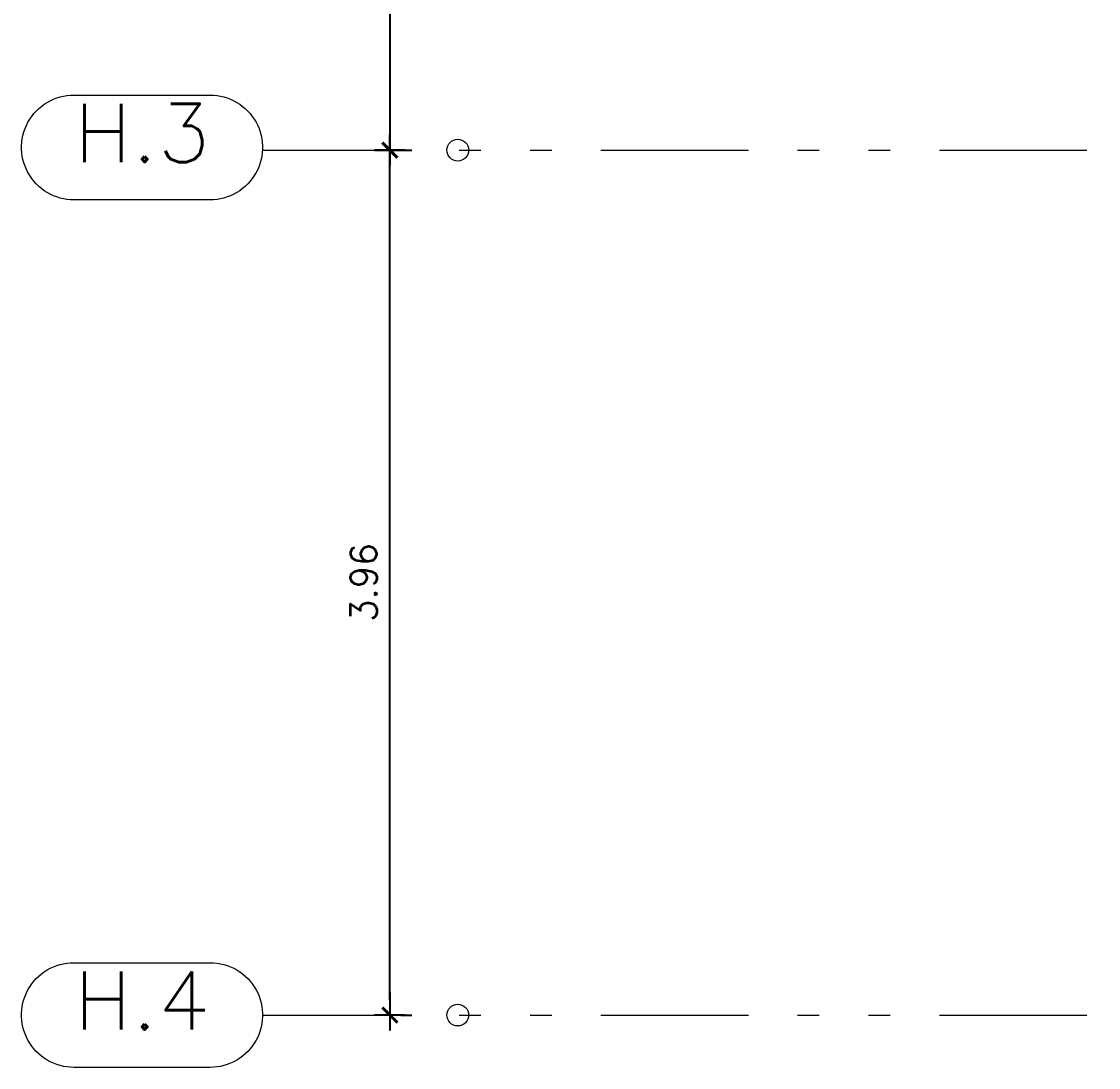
# Model space of a CAD drawing. Header units: metres. Extents: x 219 to 707, y -561 to -17.
# Drawn here: x 334.712 to 339.645, y -234.264 to -229.473 of the extents above; entities that cross this region are included whole.
import ezdxf
from ezdxf.enums import TextEntityAlignment as Align

# ---------------------------------------------------------------- set-up
doc = ezdxf.new("R2010")
doc.units = ezdxf.units.M
doc.linetypes.add('CYPE_RAYAPUNTOPUNTO', pattern=[0.45, 0.225, -0.075, 0, -0.075, 0, -0.075])
for name, color, linetype, lineweight in [('COTAS_ACOTACION', 2, 'Continuous', 0), ('COTAS_REF_LINEAS', 2, 'Continuous', 0), ('COTAS_REPLANTEO', 7, 'CYPE_RAYAPUNTOPUNTO', 0)]:
    doc.layers.add(name, color=color, linetype=linetype, lineweight=lineweight)
doc.layers.add('Dr Ejes en bloque', color=4, linetype='Continuous')
doc.layers.add('TCOTA', color=1, linetype='Continuous')
doc.styles.add('CYPETXT', font='romans', dxfattribs={"height": 0.2})
doc.styles.add('T12', font='romans.shx', dxfattribs={"height": 0.12})
doc.dimstyles.new('DIM50', dxfattribs={"dimtxt": 0.12, "dimasz": 0.07, "dimexe": 0.1, "dimexo": 0.05, "dimgap": 0.06, "dimtad": 1, "dimzin": 4, "dimdsep": 46, "dimtxsty": 'T12', "dimblk1": 'COTA1', "dimblk2": 'COTA1', "dimsah": 1, "dimcen": 0.07, "dimclrt": 3, "dimadec": 0, "dimazin": 0, "dimtfac": 1, "dimtmove": 2, "dimatfit": 0, "dimldrblk": 'COTA1', "dimfxl": 1, "dimtolj": 1, "dimtzin": 4, "dimarcsym": 0})

# ---------------------------------------------------------------- blocks, each defined once
blk = doc.blocks.new('COTA1')
for p, q in [((0, 1), (0, -1)), ((-1.5, 0), (1, 0))]:
    blk.add_line(p, q)
at = {"const_width": 0.2}
blk.add_lwpolyline([(-0.5, -0.5), (0.5, 0.5)], dxfattribs=at)
blk = doc.blocks.new('*D836')
at = {"layer": 'Defpoints', "color": 0, "transparency": 16777216}
for p in [(110.6817, 134.1088), (110.6817, 134.1088), (110.6817, 130.1466)]:
    blk.add_point(p, dxfattribs=at)
at = {"layer": 'TCOTA', "color": 0, "lineweight": -2, "transparency": 16777216}
for p, q in [((110.7317, 134.1088), (110.7817, 134.1088)), ((110.6817, 130.2166), (110.6817, 134.0388)), ((110.7317, 130.1466), (110.7817, 130.1466))]:
    blk.add_line(p, q, dxfattribs=at)
at = {"layer": 'TCOTA', "color": 0, "lineweight": -2, "transparency": 16777216, "xscale": 0.07, "yscale": 0.07, "zscale": 0.07}
for p, rotation in [((110.6817, 134.1088), 90), ((110.6817, 130.1466), 270)]:
    blk.add_blockref('COTA1', p, dxfattribs=dict(at, rotation=rotation))
at = {"layer": 'TCOTA', "color": 3, "transparency": 16777216, "insert": (110.5617, 132.1277), "char_height": 0.12, "attachment_point": 5, "rotation": 90, "style": 'T12'}
blk.add_mtext('\\A1;3.96', dxfattribs=at)
blk = doc.blocks.new('*D837')
at = {"layer": 'Defpoints', "color": 0, "transparency": 16777216}
for p in [(110.6817, 140.3953), (110.6817, 134.1088), (110.6817, 134.1088)]:
    blk.add_point(p, dxfattribs=at)
at = {"layer": 'TCOTA', "color": 0, "lineweight": -2, "transparency": 16777216}
for p, q in [((110.7317, 140.3953), (110.7817, 140.3953)), ((110.6817, 140.3253), (110.6817, 134.1788)), ((110.7317, 134.1088), (110.7817, 134.1088))]:
    blk.add_line(p, q, dxfattribs=at)
at = {"layer": 'TCOTA', "color": 0, "lineweight": -2, "transparency": 16777216, "xscale": 0.07, "yscale": 0.07, "zscale": 0.07}
for p, rotation in [((110.6817, 140.3953), 90), ((110.6817, 134.1088), 270)]:
    blk.add_blockref('COTA1', p, dxfattribs=dict(at, rotation=rotation))
at = {"layer": 'TCOTA', "color": 3, "transparency": 16777216, "insert": (110.5617, 137.252), "char_height": 0.12, "attachment_point": 5, "rotation": 90, "style": 'T12'}
blk.add_mtext('\\A1;6.29', dxfattribs=at)
blk = doc.blocks.new('DSADADASDAS')
at = {"layer": 'COTAS_ACOTACION'}
for centre in [(110.9924, 134.1088, -0.525), (110.9924, 130.1466, -0.525)]:
    blk.add_circle(centre, 0.05, dxfattribs=at)
at = {"layer": 'COTAS_REF_LINEAS'}
for points in [[(109.8584, 134.3608), (109.8744, 134.3603), (109.8904, 134.3587), (109.9062, 134.356), (109.9218, 134.3523), (109.9371, 134.3475), (109.9521, 134.3417), (109.9666, 134.335), (109.9807, 134.3273), (109.9942, 134.3187), (110.0071, 134.3091), (110.0194, 134.2988), (110.0309, 134.2876), (110.0417, 134.2757), (110.0516, 134.2632), (110.0607, 134.2499), (110.0688, 134.2361), (110.0761, 134.2218), (110.0823, 134.2071), (110.0876, 134.1919), (110.0918, 134.1764), (110.095, 134.1607), (110.0972, 134.1448), (110.0982, 134.1288), (110.0982, 134.1128), (110.0972, 134.0968), (110.095, 134.0809), (110.0918, 134.0652), (110.0876, 134.0497), (110.0823, 134.0345), (110.0761, 134.0198), (110.0688, 134.0055), (110.0607, 133.9917), (110.0516, 133.9784), (110.0417, 133.9658), (110.0309, 133.9539), (110.0194, 133.9428), (110.0071, 133.9324), (109.9942, 133.9229), (109.9807, 133.9143), (109.9666, 133.9066), (109.9521, 133.8998), (109.9371, 133.8941), (109.9218, 133.8893), (109.9062, 133.8856), (109.8904, 133.8829), (109.8744, 133.8813), (109.8584, 133.8808), (109.2344, 133.8808), (109.2184, 133.8813), (109.2024, 133.8829), (109.1866, 133.8856), (109.171, 133.8893), (109.1557, 133.8941), (109.1407, 133.8998), (109.1261, 133.9066), (109.1121, 133.9143), (109.0986, 133.9229), (109.0856, 133.9324), (109.0734, 133.9428), (109.0619, 133.9539), (109.0511, 133.9658), (109.0412, 133.9784), (109.0321, 133.9917), (109.0239, 134.0055), (109.0167, 134.0198), (109.0104, 134.0345), (109.0052, 134.0497), (109.0009, 134.0652), (108.9977, 134.0809), (108.9956, 134.0968), (108.9945, 134.1128), (108.9945, 134.1288), (108.9956, 134.1448), (108.9977, 134.1607), (109.0009, 134.1764), (109.0052, 134.1919), (109.0104, 134.2071), (109.0167, 134.2218), (109.0239, 134.2361), (109.0321, 134.2499), (109.0412, 134.2632), (109.0511, 134.2757), (109.0619, 134.2876), (109.0734, 134.2988), (109.0856, 134.3091), (109.0986, 134.3187), (109.1121, 134.3273), (109.1261, 134.335), (109.1407, 134.3417), (109.1557, 134.3475), (109.171, 134.3523), (109.1866, 134.356), (109.2024, 134.3587), (109.2184, 134.3603), (109.2344, 134.3608), (109.8584, 134.3608)], [(109.8584, 130.3866), (109.8744, 130.3861), (109.8904, 130.3845), (109.9062, 130.3818), (109.9218, 130.3781), (109.9371, 130.3733), (109.9521, 130.3676), (109.9666, 130.3608), (109.9807, 130.3531), (109.9942, 130.3445), (110.0071, 130.335), (110.0194, 130.3246), (110.0309, 130.3135), (110.0417, 130.3016), (110.0516, 130.289), (110.0607, 130.2758), (110.0688, 130.262), (110.0761, 130.2477), (110.0823, 130.2329), (110.0876, 130.2177), (110.0918, 130.2023), (110.095, 130.1865), (110.0972, 130.1707), (110.0982, 130.1546), (110.0982, 130.1386), (110.0972, 130.1226), (110.095, 130.1067), (110.0918, 130.091), (110.0876, 130.0755), (110.0823, 130.0604), (110.0761, 130.0456), (110.0688, 130.0313), (110.0607, 130.0175), (110.0516, 130.0043), (110.0417, 129.9917), (110.0309, 129.9798), (110.0194, 129.9686), (110.0071, 129.9583), (109.9942, 129.9488), (109.9807, 129.9401), (109.9666, 129.9324), (109.9521, 129.9257), (109.9371, 129.9199), (109.9218, 129.9152), (109.9062, 129.9114), (109.8904, 129.9088), (109.8744, 129.9072), (109.8584, 129.9066), (109.2344, 129.9066), (109.2184, 129.9072), (109.2024, 129.9088), (109.1866, 129.9114), (109.171, 129.9152), (109.1557, 129.9199), (109.1407, 129.9257), (109.1261, 129.9324), (109.1121, 129.9401), (109.0986, 129.9488), (109.0856, 129.9583), (109.0734, 129.9686), (109.0619, 129.9798), (109.0511, 129.9917), (109.0412, 130.0043), (109.0321, 130.0175), (109.0239, 130.0313), (109.0167, 130.0456), (109.0104, 130.0604), (109.0052, 130.0755), (109.0009, 130.091), (108.9977, 130.1067), (108.9956, 130.1226), (108.9945, 130.1386), (108.9945, 130.1546), (108.9956, 130.1707), (108.9977, 130.1865), (109.0009, 130.2023), (109.0052, 130.2177), (109.0104, 130.2329), (109.0167, 130.2477), (109.0239, 130.262), (109.0321, 130.2758), (109.0412, 130.289), (109.0511, 130.3016), (109.0619, 130.3135), (109.0734, 130.3246), (109.0856, 130.335), (109.0986, 130.3445), (109.1121, 130.3531), (109.1261, 130.3608), (109.1407, 130.3676), (109.1557, 130.3733), (109.171, 130.3781), (109.1866, 130.3818), (109.2024, 130.3845), (109.2184, 130.3861), (109.2344, 130.3866), (109.8584, 130.3866)]]:
    blk.add_lwpolyline(points, close=True, dxfattribs=at)
at = {"layer": 'COTAS_REPLANTEO', "ltscale": 3}
for p, q in [((110.0984, 134.1088, -0.525), (141.6696, 134.1088, -0.525)), ((110.0984, 130.1466, -0.525), (141.6696, 130.1466, -0.525))]:
    blk.add_line(p, q, dxfattribs=at)
at = {"layer": 'COTAS_REF_LINEAS', "style": 'CYPETXT'}
for s, width, p, p2 in [('H.3', 1.002857, (109.2344, 134.0541, -0.525), (109.8584, 134.0541, -0.525)), ('H.4', 0.9828, (109.2344, 130.08, -0.525), (109.8584, 130.08, -0.525))]:
    blk.add_text(s, height=0.26667, dxfattribs=dict(at, width=width)).set_placement(p, p2, align=Align.FIT)
at = {"layer": 'TCOTA'}
for p1, picture, middle in [((110.6817, 140.3953, -0.525), '*D837', (110.5617, 137.252, -0.525)), ((110.6817, 130.1466, -0.525), '*D836', (110.5617, 132.1277, -0.525))]:
    dim = blk.add_linear_dim(base=(110.6817, 134.1088, -0.525), p1=p1, p2=(110.6817, 134.1088, -0.525), angle=90, dimstyle='DIM50', dxfattribs=at)
    dim.commit()
    dim.dimension.update_dxf_attribs({"geometry": picture, "text_midpoint": middle})

msp = doc.modelspace()

# ---------------------------------------------------------------- block references
at = {"layer": 'Dr Ejes en bloque'}
msp.add_blockref('DSADADASDAS', (225.7179, -364.1705, 0.525), dxfattribs=at)

doc.saveas('drawing.dxf')
